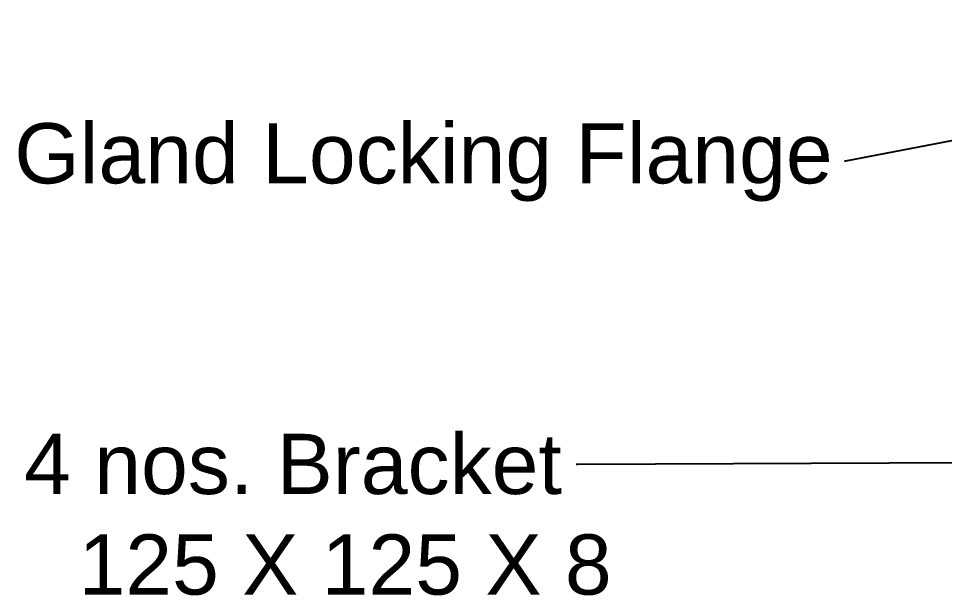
# Model space of a CAD drawing. Header units: millimetres. Extents: x 9612 to 23319, y 1863 to 14354.
# Drawn here: x 11044.1 to 11351.6, y 8116.5 to 8308.2 of the extents above; entities that cross this region are included whole.
import ezdxf

# ---------------------------------------------------------------- set-up
doc = ezdxf.new("R2010")
doc.units = ezdxf.units.MM
doc.header["$MEASUREMENT"] = 0
doc.styles.get("Standard").update_dxf_attribs({"font": 'arial.ttf'})

# ---------------------------------------------------------------- blocks, each defined once
blk = doc.blocks.new('ijkkkkkkkkk')
at = {"linetype": 'ByBlock', "lineweight": -2}
for p, q in [((1090.92276, 356.92549), (843.36682, 309.56446)), ((1090.92276, 356.92549), (843.36682, 309.56446)), ((843.36682, 309.56446), (843.00682, 309.56446)), ((1029.07572, 209.9309), (754.36043, 208.81801)), ((754.36043, 208.81801), (754.00043, 208.81801))]:
    blk.add_line(p, q, dxfattribs=at)
for s, p in [('Gland Locking Flange', (567.35198, 302.16336)), ('4 nos. Bracket', (570.61025, 198.98854)), ('125 X 125 X 8', (588.673, 165.57335))]:
    blk.add_text(s, height=20).set_placement(p)

msp = doc.modelspace()

# ---------------------------------------------------------------- block references
msp.add_blockref('ijkkkkkkkkk', (10475.34511, 7951.25402))

doc.saveas('drawing.dxf')
